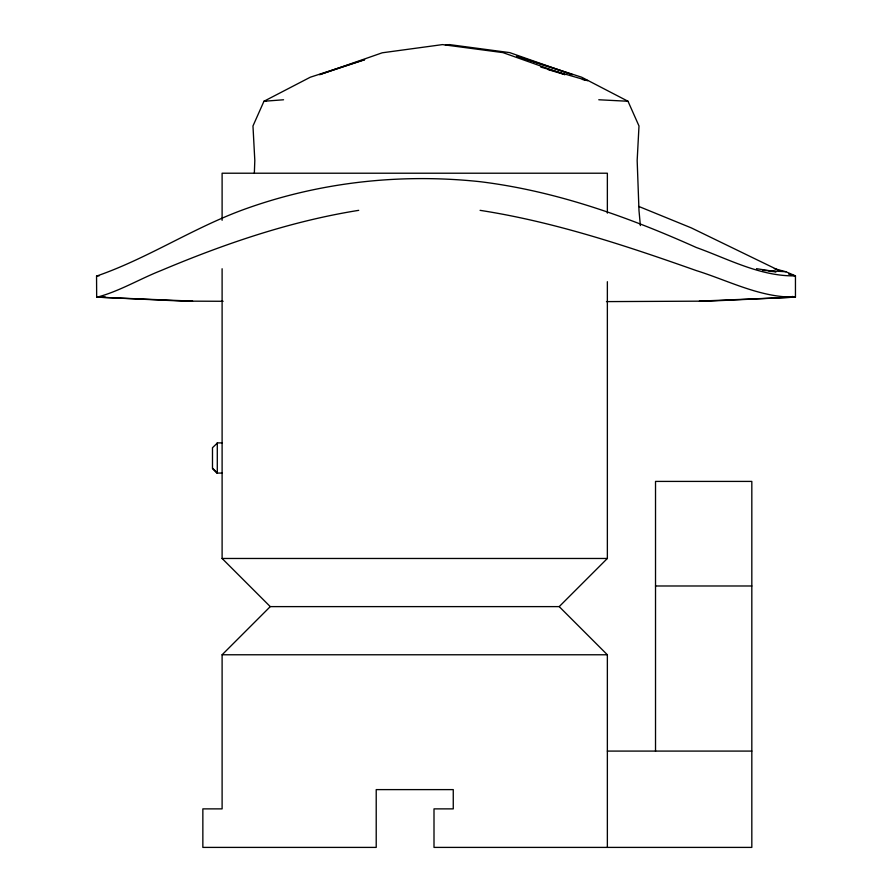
<?xml version="1.0" encoding="UTF-8"?>
<svg xmlns="http://www.w3.org/2000/svg" width="892" height="892" viewBox="0 0 892 892"><rect width="100%" height="100%" fill="white"/><g stroke="black" fill="none" stroke-linecap="round" stroke-linejoin="round"><path stroke-width="1.34" d="M762.705 270.365L785.897 271.748L795.452 275.862L795.452 297.136L699.406 301.128M217.302 472.314L217.291 473.005L217.291 442.889L222.108 442.889M254.354 173.037L254.811 160.504L252.971 125.973L263.965 101.264L310.293 77.214L364.549 59.675M655.52 751.265L655.52 481.412L751.822 481.412L751.822 847.4L434.003 847.4L434.003 808.877L453.259 808.877L453.259 789.61L376.212 789.61L376.212 847.4L202.852 847.4L202.852 808.877L222.108 808.877L222.108 654.773L270.265 606.616L559.206 606.616L607.363 654.773L607.363 847.4M559.206 606.616L607.363 558.47L607.363 281.705M364.549 59.753L319.581 74.66L382.244 52.795L442.51 44.6L502.977 52.617L564.993 74.649L548.112 69.621M97.206 275.862C149.243 257.81 195.716 226.245 247.876 208.037C322.146 181.801 401.835 173.349 480.086 181.689C555.482 190.921 627.355 216.589 696.34 247.508C728.474 259.048 760.43 276.553 795.452 275.862M358.718 210.345C290.357 221.249 224.55 243.784 160.928 270.599C139.565 279.029 119.561 291.193 97.306 297.136L183.328 301.128L223.111 301.284M445.398 45.18L449.457 44.6L509.722 52.617L572.396 74.649L516.836 56.229L581.673 77.214L628.001 101.264L638.995 125.973L637.167 160.504L638.995 210.635L640.378 225.576M266.195 101.13L263.965 101.264L283.556 99.77M606.46 301.608L708.761 301.128L794.794 297.136L792.308 296.434M785.897 271.748L774.334 268.67M99.045 275.862L96.548 275.862L96.671 297.136L192.583 301.128M96.671 297.136L105.323 297.136M795.452 297.136C760.653 297.839 728.809 280.735 696.34 270.599C625.738 245.646 554.289 221.84 480.086 210.345M222.108 268.748L222.108 558.47L607.363 558.47M655.52 585.988L751.822 585.988M222.108 654.773L607.363 654.773M607.363 751.086L751.822 751.086M222.108 473.072L217.291 473.072L212.486 468.255L212.486 447.717L217.291 443.112M598.777 99.759L628.001 101.264L626.886 100.986M769.227 271.324L776.163 271.748L756.472 268.67M582.342 79.444L587.694 80.637L540.786 67.078M788.584 274.045L794.794 275.862M638.772 206.442L691.267 227.873L779.809 270.856M222.108 558.47L270.265 606.616M217.291 443.179L217.302 443.826M607.363 213.121L607.363 173.215L222.108 173.215L222.108 220.291M217.291 473.05L212.486 468.233L217.291 473.072"/></g></svg>
